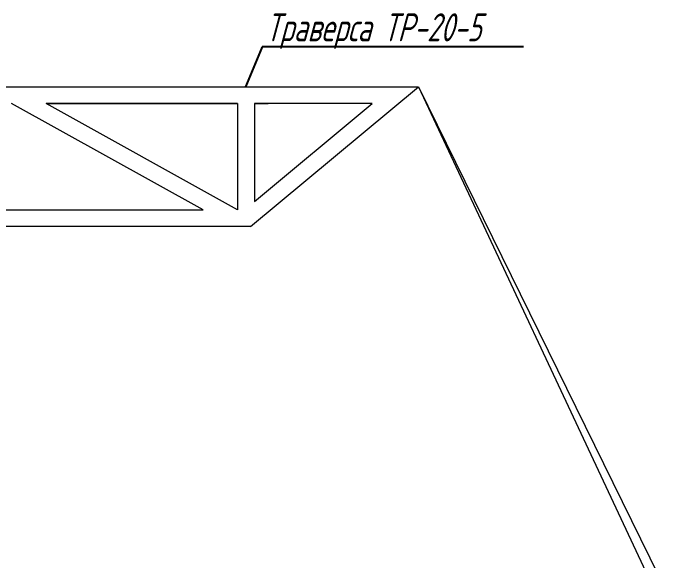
# Model space of a CAD drawing. Header units: millimetres. Extents: x -345369 to 252202, y 74562 to 424723.
# Drawn here: x -5311 to 616, y 319572 to 324467 of the extents above; entities that cross this region are included whole.
import ezdxf

# ---------------------------------------------------------------- set-up
doc = ezdxf.new("R2010")
doc.units = ezdxf.units.MM
doc.layers.add('ТОнкая', color=7, linetype='Continuous', lineweight=35)
doc.styles.get("Standard").update_dxf_attribs({"font": 'isocpeur.TTF', "oblique": 15})

msp = doc.modelspace()

# ---------------------------------------------------------------- linework, layer by layer
for p, q in [((-3088.561223, 324167.173386), (-3236.20337, 323810.338337)), ((-753.980763, 324167.173386), (-3088.561223, 324167.173386))]:
    msp.add_line(p, q)
at = {"lineweight": 15, "ltscale": 0.1}
for p, q in [((-5496.184553, 323810.401094), (-1691.12342, 323810.401094)), ((-3191.12342, 322560.401094), (-1691.12342, 323810.401094)), ((-1691.12342, 323810.401094), (496.019237, 319141.025132)), ((-1691.12342, 323810.401094), (616.019237, 319108.865132)), ((-3615.557872, 322710.401094), (-5325.557872, 323660.401094)), ((-5016.688967, 323660.401094), (-3306.688967, 323660.401094)), ((-3306.688967, 323660.401094), (-5016.688967, 323660.401094)), ((-3306.688967, 322710.401094), (-5016.688967, 323660.401094)), ((-3306.688967, 323660.401094), (-3306.688967, 322710.401094)), ((-3156.688967, 323660.401094), (-3034.149857, 323660.401094)), ((-2105.43091, 323660.401094), (-3156.688967, 323660.401094)), ((-3156.688967, 322784.352713), (-2105.43091, 323660.401094)), ((-3156.688967, 323660.401094), (-3156.688967, 322784.352713)), ((-5496.184553, 322710.401094), (-3615.557872, 322710.401094)), ((-3191.12342, 322560.401094), (-7691.12342, 322560.401094))]:
    msp.add_line(p, q, dxfattribs=at)

# ---------------------------------------------------------------- texts
at = {"layer": 'ТОнкая', "color": 7, "lineweight": 25, "oblique": 15, "width": 0.7}
msp.add_text('Траверса ТР-20-5', height=250, dxfattribs=at).set_placement((-3053.152391, 324216.566036))

doc.saveas('drawing.dxf')
